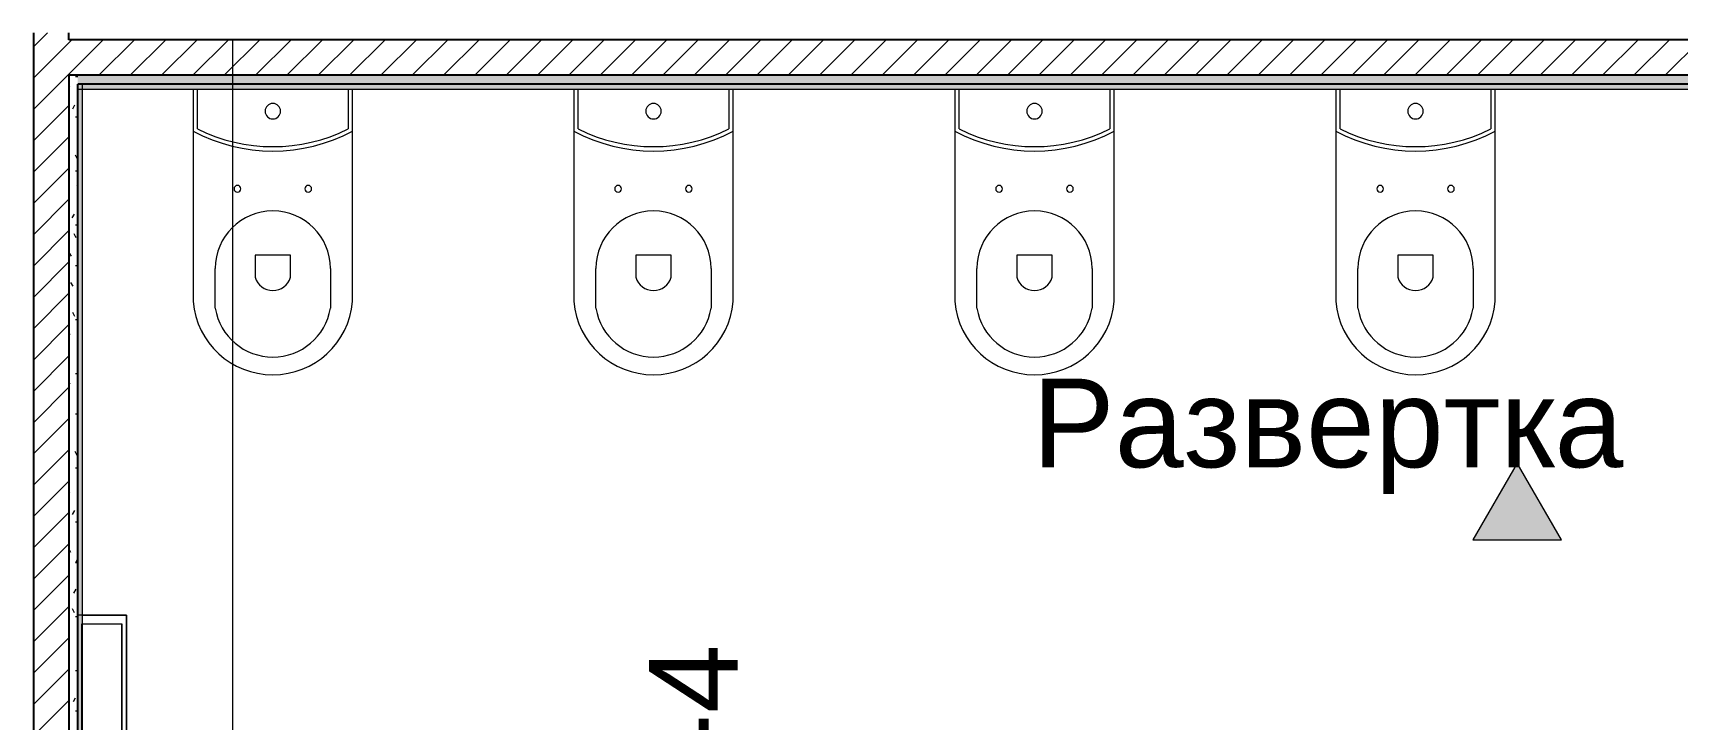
# Model space of a CAD drawing. Header units: millimetres. Extents: x 91786 to 132940, y -1987 to 10096.
# Drawn here: x 94209 to 97920, y 8546 to 10096 of the extents above; entities that cross this region are included whole.
import ezdxf

# ---------------------------------------------------------------- set-up
doc = ezdxf.new("R2010")
doc.units = ezdxf.units.MM
for name, color, linetype, lineweight, true_color in [('A-WALL-1', 7, 'Continuous', 25, 0x3c3c3c), ('A-WALL-FNSH-1', 7, 'Continuous', 13, 0x3c3c3c), ('I-FURN-4', 7, 'Continuous', 9, 0xf0f0f0)]:
    doc.layers.add(name, color=color, linetype=linetype, lineweight=lineweight, true_color=true_color)
for name, color, linetype, lineweight in [('G-ANNO-SYMB', 7, 'Continuous', 9), ('I-WALL', 7, 'Continuous', 9), ('P-SANR-FIXT', 7, 'Continuous', 9), ('Оси', 7, 'Continuous', 9)]:
    doc.layers.add(name, color=color, linetype=linetype, lineweight=lineweight)
doc.styles.add('Arial_1', font='arial.ttf', dxfattribs={"height": 200})
pattern_1 = [(45, (0, 0), (-35.35534, 35.35534), [])]
pattern_2 = [(0, (0, 0), (121.92, 30.48), [10.058, -81.382, 10.058, -81.382, -487.68]), (0, (0, 0), (121.92, 30.48), [-182.88, 10.058, -172.822, 10.058, -81.382, -213.36]), (0, (0, 0), (121.92, 30.48), [-457.2, 10.058, -50.902, 10.058, -142.342]), (120, (45.72, 15.24), (-87.356454, 90.345817), [10.058, -81.382, 10.058, -81.382, -487.68]), (120, (45.72, 15.24), (-87.356454, 90.345817), [-182.88, 10.058, -172.822, 10.058, -81.382, -213.36]), (120, (45.72, 15.24), (-87.356454, 90.345817), [-457.2, 10.058, -50.902, 10.058, -142.342]), (240, (60.96, 76.2), (-34.563546, -120.825817), [10.058, -81.382, 10.058, -81.382, -487.68]), (240, (60.96, 76.2), (-34.563546, -120.825817), [-182.88, 10.058, -172.822, 10.058, -81.382, -213.36]), (240, (60.96, 76.2), (-34.563546, -120.825817), [-457.2, 10.058, -50.902, 10.058, -142.342])]

# ---------------------------------------------------------------- blocks, each defined once
blk = doc.blocks.new('Вешалка - 1_25-V3-План разверток пом_ 1_66_ Этаж 1')
at = {"layer": 'I-FURN-4'}
for p, q in [((350, 55), (-350, 55)), ((-350, 55), (-350, -55)), ((-350, -44), (-350, 55)), ((-350, 55), (340.3, 55)), ((-330.4, -46), (-330.4, 44.4)), ((-330.4, -44), (-330.4, 44.4)), ((-330.4, 44.4), (330.2, 44.4)), ((330.2, 44.4), (-330.4, 44.4)), ((330.2, 44.4), (330.2, -46)), ((330.2, -44.1), (330.2, 44.4)), ((350, -55), (350, 55)), ((-350, -55), (350, -55)), ((330.2, -46), (-330.4, -46))]:
    blk.add_line(p, q, dxfattribs=at)
blk = doc.blocks.new('WC Seat_2 with Cistern-Wall Based - SE22-33487382-План разверток пом_ 1_66_ Этаж 1')
at = {"layer": 'P-SANR-FIXT'}
for p, q in [((-55, 485.5), (-55, 100.5)), ((-5, 410.5), (-5, 500.5)), ((255, 500.5), (255, 410.5)), ((305, 100.5), (305, 485.5)), ((85, 430.5), (85, 380.5)), ((165, 380.5), (165, 430.5)), ((85, 380.5), (165, 380.5)), ((-55, 100.5), (-55, 5.5)), ((-45, 5.5), (-45, 95.6)), ((295, 95.6), (295, 5.5)), ((305, 5.5), (305, 100.5))]:
    blk.add_line(p, q, dxfattribs=at)
for centre, radius, start, end in [((125, 469.8), 180.7, 4.9791, 175.0209), ((125, 478.7), 131.8, 9.5273, 170.4727), ((125, 418.8), 41.7, 16.2602, 163.7398), ((125, 410.5), 130, 180, 360), ((45, 230.5), 7.5, 0, 180), ((45, 230.5), 7.5, 180, 360), ((205, 230.5), 7.5, 0, 180), ((205, 230.5), 7.5, 180, 360), ((125, -237), 382.5, 61.9275, 118.0725), ((125, -247), 382.5, 63.6122, 116.3878), ((125, 55.5), 17.5, 0, 180), ((125, 55.5), 17.5, 180, 360)]:
    blk.add_arc(centre, radius, start, end, dxfattribs=at)
blk = doc.blocks.new('Фасад - Марка фасада_Указатель-25386507-План разверток пом_ 1_66_ Этаж 1')
at = {"layer": 'G-ANNO-SYMB'}
blk.add_hatch(color=256, dxfattribs=at).paths.add_polyline_path([(-1, 0), (0, 1.732), (1, 0), (0, 0)])
for p, q in [((0, 1.732), (-1, 0)), ((1, 0), (0, 1.732)), ((-1, 0), (0, 0)), ((0, 0), (1, 0))]:
    blk.add_line(p, q, dxfattribs=at)

msp = doc.modelspace()

# ---------------------------------------------------------------- hatches: boundary and pattern name
at = {"layer": 'I-WALL'}
h = msp.add_hatch(dxfattribs=at)
h.set_pattern_fill('FP_5', color=256, style=0, pattern_type=2)
h.set_pattern_definition(pattern_2)
h.paths.add_polyline_path([(94208.7, 6720), (94210, 6720), (94210, 10095.8), (94208.7, 10095.8), (94208.7, 6721.4)])
h = msp.add_hatch(dxfattribs=at)
h.set_pattern_fill('FP_1', color=256, style=0, pattern_type=2)
h.set_pattern_definition(pattern_1)
h.paths.add_polyline_path([(94290, 5400), (94290, 10095.8), (94210, 10095.8), (94210, 5400)])
h = msp.add_hatch(dxfattribs=at)
h.set_pattern_fill('FP_1', color=256, style=0, pattern_type=2)
h.set_pattern_definition(pattern_1)
h.paths.add_polyline_path([(101080, 10000), (101080, 10080), (94290, 10080), (94290, 10000), (99437.1, 10000)])
h = msp.add_hatch(dxfattribs=at)
h.set_pattern_fill('FP_5', color=256, style=0, pattern_type=2)
h.set_pattern_definition(pattern_2)
h.paths.add_polyline_path([(94290, 8060), (94310, 8060), (94310, 10000), (94290, 10000), (94290, 8255.3)])
h = msp.add_hatch(dxfattribs=at)
h.set_pattern_fill('FP_5', color=256, style=0, pattern_type=2)
h.set_pattern_definition(pattern_2)
h.paths.add_polyline_path([(101060, 9980), (101080, 9980), (101080, 10000), (94310, 10000), (94310, 9980), (101049, 9980)])
for points in [[(94310, 8080), (94321, 8080), (94321, 9980), (94310, 9980), (94310, 8081.3)], [(101060, 9969), (101060, 9980), (94310, 9980), (94310, 9969), (99437.1, 9969)]]:
    msp.add_hatch(color=256, dxfattribs=at).paths.add_polyline_path(points)

# ---------------------------------------------------------------- linework, layer by layer
at = {"layer": 'A-WALL-1'}
for p, q in [((94210, 10095.8), (94210, 6700)), ((94290, 10080), (94290, 10095.8)), ((101080, 10080), (94290, 10080)), ((94290, 10000), (94290, 5400)), ((101080, 10000), (94290, 10000)), ((94310, 8080), (94310, 9980)), ((101060, 9980), (94310, 9980))]:
    msp.add_line(p, q, dxfattribs=at)
at = {"layer": 'A-WALL-FNSH-1'}
for p, q in [((94310, 9969), (101060, 9969)), ((94321, 8091), (94321, 9980))]:
    msp.add_line(p, q, dxfattribs=at)
at = {"layer": 'Оси'}
msp.add_line((94660, 7580), (94660, 10080), dxfattribs=at)

# ---------------------------------------------------------------- block references
at = {"layer": 'G-ANNO-SYMB', "xscale": 99.99999999999993, "yscale": 99.99999999999993, "zscale": 99.99999999999993}
msp.add_blockref('Фасад - Марка фасада_Указатель-25386507-План разверток пом_ 1_66_ Этаж 1', (97559, 8951.3), dxfattribs=at)
at = {"layer": 'I-FURN-4', "rotation": 270.0000000000007}
msp.add_blockref('Вешалка - 1_25-V3-План разверток пом_ 1_66_ Этаж 1', (94365, 8431.3), dxfattribs=at)
at = {"layer": 'P-SANR-FIXT', "rotation": 180}
for p in [(94875.3, 9974.5), (95734.5, 9974.5), (96594.5, 9974.5), (97454.5, 9974.5)]:
    msp.add_blockref('WC Seat_2 with Cistern-Wall Based - SE22-33487382-План разверток пом_ 1_66_ Этаж 1', p, dxfattribs=at)

# ---------------------------------------------------------------- texts
at = {"layer": 'G-ANNO-SYMB', "insert": (96464.2, 9315.1), "char_height": 200, "width": 1659.493, "attachment_point": 1, "style": 'Arial_1'}
msp.add_mtext('Развертка', dxfattribs=at)
at = {"layer": 'G-ANNO-SYMB', "insert": (95599.7, 7845.4), "char_height": 200, "width": 1074.261, "attachment_point": 1, "rotation": 90, "style": 'Arial_1'}
msp.add_mtext(' 1.66-4', dxfattribs=at)

doc.saveas('drawing.dxf')
